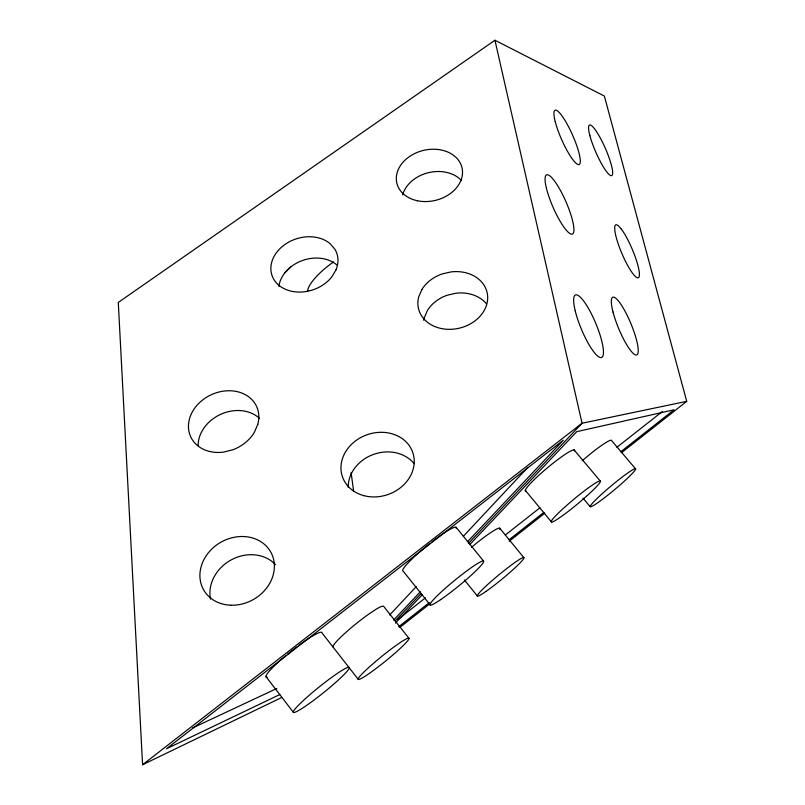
<?xml version="1.0" encoding="UTF-8"?>
<svg xmlns="http://www.w3.org/2000/svg" width="805" height="805" viewBox="0 0 805 805"><rect width="100%" height="100%" fill="white"/><g stroke="black" fill="none" stroke-linecap="round" stroke-linejoin="round"><path stroke-width="1.21" d="M389.65 615.03L416.215 586.644M463.358 536.281L527.627 467.594M393.655 620.061L420.341 591.776M467.685 541.584L563.238 440.295L166.524 748.761L279.868 694.524M395.235 620.856L421.055 593.537M468.409 543.445L582.055 423.239L686.715 401.333L604.364 96.057L494.944 40.25L118.285 302.439L142.576 764.75L281.609 697.543M395.416 623.08L422.182 594.825M469.677 544.683L576.762 431.651L674.037 409.805L620.756 451.786M397.871 619.548L425.503 597.813M505.419 534.953L539.954 507.794M616.922 447.268L662.314 411.566M398.737 626.703L429.327 602.603M509.253 539.632L543.788 512.423M399.753 627.508L430.323 603.418M509.213 541.232L544.713 513.258M621.631 452.631L686.715 401.333M142.576 764.75L582.055 423.239L494.944 40.25M192.536 727.992L276.799 688.486M635.638 468.923A29.564 2.536 -39.9 0 0 600.933 494.854A29.564 2.536 -39.9 0 0 602.13 499.563A29.564 2.536 -39.9 0 0 635.638 468.923L611.488 440.456A29.433 3.129 -39.9 0 0 582.307 460.702M574.086 449.925L600.148 480.897M583.011 498.134L590.196 506.717M525.313 490.366L551.636 522.153M499.684 528.161L523.834 557.603M456.022 527.225L483.473 560.964M464.364 579.912L477.496 596.153M430.373 605.139L403.204 571.178A34.464 4.267 -39.2 0 1 430.152 543.184M408.99 638.315L383.683 606.407A32.482 3.733 -38.9 0 0 375.08 609.898L369.495 613.611A32.482 3.733 -38.9 0 0 349.783 628.957L343.795 634.27A32.482 3.733 -38.9 0 0 333.079 647.099M358.265 679.36L322.02 632.951A35.672 4.428 -38.5 0 0 298.564 645.56M265.952 676.592L293.201 712.103M351.081 472.495L353.626 491.12M267.109 677.156A35.672 4.428 -38.5 0 1 285.624 655.783M287.415 654.294A35.672 4.428 -38.5 0 1 296.703 646.948M431.933 541.795A34.464 4.267 -39.2 0 1 456.214 528.493M348.193 487.116A36.527 31.335 -19.5 0 1 373.651 454.352A36.527 31.335 -19.5 0 1 414.112 463.65M423.732 320.279A34.635 28.235 -13.3 0 1 424.265 317.814L427.344 310.639A34.635 28.235 -13.3 0 1 447.278 295.214L455.992 293.221A34.635 28.235 -13.3 0 1 486.401 303.666M210.538 599.121A37.805 32.542 -30 0 1 231.558 559.706A37.805 32.542 -30 0 1 275.451 564.637M402.681 194.911A32.925 25.508 -13.3 0 1 428.401 172.693A32.925 25.508 -13.3 0 1 461.567 180.612M278.862 286.479A33.669 26.615 -18.6 0 1 302.056 260.659A33.669 26.615 -18.6 0 1 336.983 265.026M198.111 445.507A35.641 29.302 -25 0 1 221.033 414.152A35.641 29.302 -25 0 1 259.361 418.268M307.701 290.917A29.493 8.131 -39.5 0 1 333.582 261.947M291.038 266.425A31.858 9.469 -39.1 0 1 285.05 272.573M525.917 491.12A31.888 3.673 -39.8 0 1 548.024 467.303A31.888 3.673 -39.8 0 1 574.468 450.86M471.489 547.32A30.057 3.26 -39.4 0 1 499.664 529.267M257.771 424.396L254.37 432.305A36.275 29.584 -24.7 0 1 232.977 449.733L223.77 452.078A36.275 29.584 -24.7 0 1 188.551 423.933A36.275 29.584 -24.7 0 1 229.334 390.747A36.275 29.584 -24.7 0 1 257.771 424.396M421.89 289.528L418.741 296.773A35.239 28.477 -13.4 0 0 448.144 329.325A35.239 28.477 -13.4 0 0 487.659 298.907A35.239 28.477 -13.4 0 0 451.052 271.899L442.187 273.921A35.239 28.477 -13.4 0 0 421.89 289.528M335.937 269.987L331.841 276.85A34.243 26.827 -18.6 0 1 282.766 287.949A34.243 26.827 -18.6 0 1 280.734 247.89A34.243 26.827 -18.6 0 1 330.161 243.724L334.84 249.158A34.243 26.827 -18.6 0 1 335.937 269.987M375.442 661.64L369.394 666.932A32.633 3.019 -39 0 0 363.729 677.096A32.633 3.019 -39 0 0 400.991 647.713A32.633 3.019 -39 0 0 400.689 642.259L395.154 646.093A32.633 3.019 -39 0 0 375.442 661.64M586.432 496.303L580.405 501.555A32.039 2.979 -39.8 0 1 562.162 515.945L557.352 519.235A32.039 2.979 -39.8 0 1 561.206 510.38A32.039 2.979 -39.8 0 1 597.018 482.145A32.039 2.979 -39.8 0 1 586.432 496.303M621.38 229.163L618.743 226.145A28.769 5.595 66.9 0 0 614.678 227.523L614.94 231.417A28.769 5.595 66.9 0 0 630.707 270.571A28.769 5.595 66.9 0 0 638.506 267.844A28.769 5.595 66.9 0 0 621.38 229.163M306.514 705.462A35.863 3.592 -38.8 0 0 349.29 667.888A35.863 3.592 -38.8 0 0 307.953 696.375A35.863 3.592 -38.8 0 0 306.514 705.462M440.657 599.634A34.645 3.462 -39.3 0 0 483.533 562.081A34.645 3.462 -39.3 0 0 446.352 587.378A34.645 3.462 -39.3 0 0 440.657 599.634M363.83 495.639A37.201 31.667 -19.3 0 0 413.881 456.958A37.201 31.667 -19.3 0 0 355.075 441.251A37.201 31.667 -19.3 0 0 363.83 495.639M417.453 200.757A33.468 25.69 -13.4 0 0 462.13 168.336A33.468 25.69 -13.4 0 0 408.668 157.116A33.468 25.69 -13.4 0 0 417.453 200.757M589.904 135.743A27.632 5.132 66.3 0 0 610.743 175.581A27.632 5.132 66.3 0 0 601.124 139.527A27.632 5.132 66.3 0 0 589.904 135.743M613.028 312.048A31.244 6.591 67.4 0 0 636.342 355.035A31.244 6.591 67.4 0 0 625.002 311.173A31.244 6.591 67.4 0 0 613.028 312.048M575.263 311.022A33.88 7.758 67.3 0 0 601.033 357.611A33.88 7.758 67.3 0 0 589.361 309.995A33.88 7.758 67.3 0 0 575.263 311.022M555.219 121.615A29.705 5.907 66.1 0 0 577.98 164.532A29.705 5.907 66.1 0 0 568.159 125.983A29.705 5.907 66.1 0 0 555.219 121.615M546.424 188.269A32.281 7.014 66.4 0 0 571.298 234.134A32.281 7.014 66.4 0 0 560.713 190.956A32.281 7.014 66.4 0 0 546.424 188.269M230.904 605.209A38.509 32.914 -29.5 0 0 272.05 554.705A38.509 32.914 -29.5 0 0 208.465 552.693A38.509 32.914 -29.5 0 0 230.904 605.209M486.019 591.393A30.188 2.636 -39.5 0 0 523.713 558.59A30.188 2.636 -39.5 0 0 492.107 580.596A30.188 2.636 -39.5 0 0 486.019 591.393"/></g></svg>
